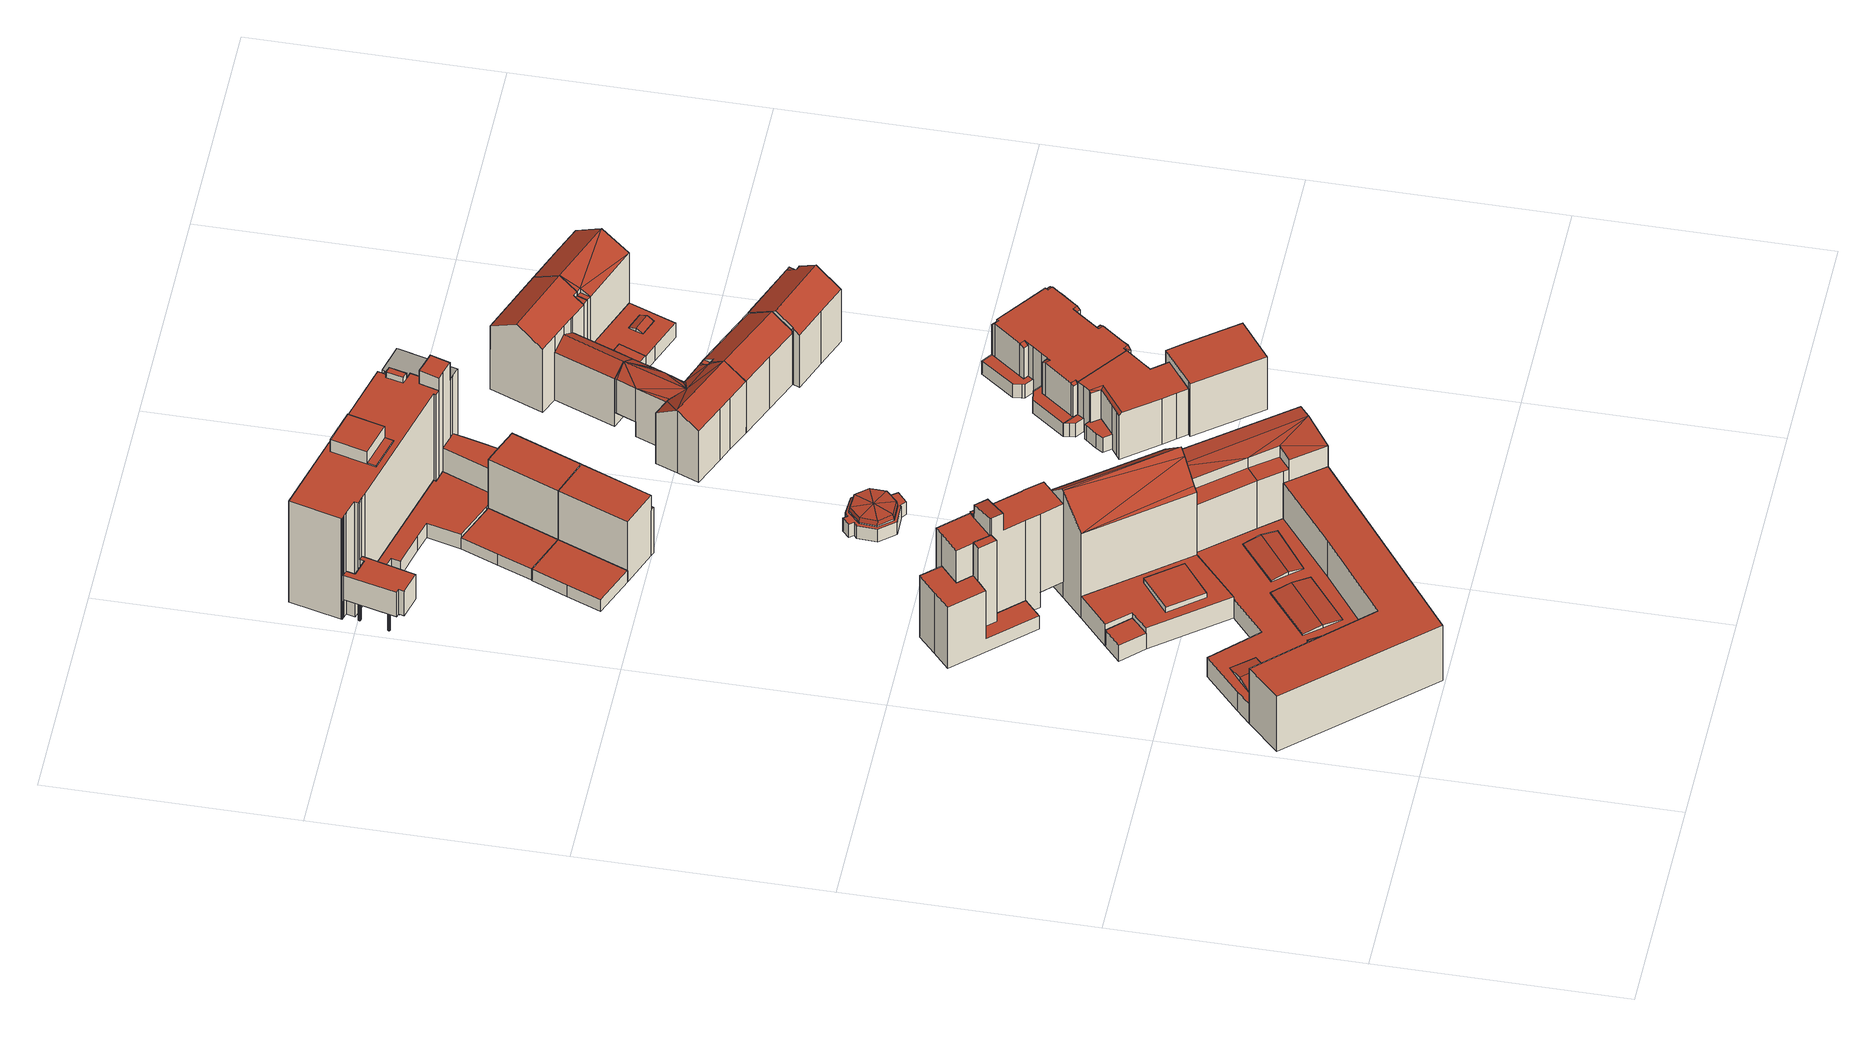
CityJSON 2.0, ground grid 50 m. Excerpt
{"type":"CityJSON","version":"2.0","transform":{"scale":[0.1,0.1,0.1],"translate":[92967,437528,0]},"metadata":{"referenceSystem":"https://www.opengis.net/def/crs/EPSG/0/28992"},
"CityObjects":{
"building1":{"type":"Building","attributes":{"measuredHeight":4.16,"yearOfConstruction":1955,"LAAGSTE_BOUWLAAG":"0","AANTAL_BOUWLAGEN":"1","AANTAL_ADRESSEN":"1","WIJK":"Rotterdam Centrum","PANDSOORT":"Ingesloten hoekpand","BUURT":"Stadsdriehoek","HOOGSTE_BOUWLAAG":"0"},"address":[{"CountryName":"Nederland","LocalityName":"Rotterdam","ThoroughfareNumber":"2B","ThoroughfareName":"Botersloothof","PostalCode":"3011HK"}],"geometry":[{"type":"Solid","lod":"2","boundaries":[[[[0,1,2,3]],[[4,5,1,0]],[[3,2,6,7]],[[2,1,5,6]],[[7,4,0,3]],[[7,6,5,4]]]],"semantics":{"surfaces":[{"type":"GroundSurface"},{"type":"WallSurface"},{"type":"RoofSurface"}],"values":[[0,1,1,1,1,2]]}}]},
"building2":{"type":"Building","attributes":{"measuredHeight":20.44,"yearOfConstruction":1958,"LAAGSTE_BOUWLAAG":"0","AANTAL_BOUWLAGEN":"6","AANTAL_ADRESSEN":"48","WIJK":"Rotterdam Centrum","PANDSOORT":"Kop van een rij","BUURT":"Stadsdriehoek","HOOGSTE_BOUWLAAG":"5"},"address":[{"CountryName":"Nederland","LocalityName":"Rotterdam","ThoroughfareNumber":"3-55","ThoroughfareName":"Spaarbankstraat","PostalCode":"3011HX"}],"children":["building2-1","building2-2","building2-3"]},
"building2-1":{"type":"BuildingPart","parents":["building2"],"geometry":[{"type":"Solid","lod":"2","boundaries":[[[[8,9,10,11]],[[9,12,13,10]],[[14,15,16,17]],[[15,18,19,16]],[[12,20,21,13]],[[22,23,21,20,24,19,18]],[[11,10,13,21,23,22,18,15,14,25]],[[26,27,17,16,19,24,28,29]],[[17,27,25,14]],[[28,24,20,12]],[[29,28,12,9]],[[11,25,27,26,8]],[[26,29,9,8]]]],"semantics":{"surfaces":[{"type":"WallSurface"},{"type":"RoofSurface"},{"type":"GroundSurface"},{"type":"ClosureSurface"}],"values":[[0,0,0,0,0,0,1,2,3,3,3,3,3]]}}]},
"building2-2":{"type":"BuildingPart","parents":["building2"],"geometry":[{"type":"Solid","lod":"2","boundaries":[[[[30,31,32,33]],[[31,34,35,32]],[[36,37,38,39]],[[40,41,42,43]],[[44,45,46,47]],[[45,48,49,46]],[[37,50,51,38]],[[50,52,53,51]],[[54,55,56,57]],[[52,54,57,53]],[[55,24,20,56]],[[58,30,33,59]],[[60,61,62,63]],[[64,44,47,65]],[[66,67,68,69]],[[70,71,72,73]],[[74,66,69,75]],[[43,74,75,40]],[[76,68,67,77]],[[41,76,77,42]],[[78,72,71,79]],[[61,78,79,62]],[[80,70,73,81]],[[63,80,81,60]],[[65,82,83,64]],[[82,84,85,83]],[[84,49,48,85]],[[59,86,87,58]],[[86,88,89,87]],[[88,35,34,89]],[[69,68,76,75]],[[89,34,31,87]],[[82,46,49,84]],[[90,39,38,51,53,57,56,20,12,9,8],[70,80,63,62,79,71],[44,64,83,85,48,45],[35,88,86,59,33,32],[66,74,43,42,77,67]],[[65,47,46,82]],[[87,31,30,58]],[[81,78,61,60]],[[73,72,78,81]],[[75,76,41,40]],[[37,36,91,26,29,28,24,55,54,52,50]],[[9,12,28,29]],[[12,20,24,28]],[[26,91,90,8]],[[91,36,39,90]],[[8,9,29,26]]]],"semantics":{"surfaces":[{"type":"WallSurface"},{"type":"RoofSurface"},{"type":"GroundSurface"},{"type":"ClosureSurface"}],"values":[[0,0,0,0,0,0,0,0,0,0,0,0,0,0,0,0,0,0,0,0,0,0,0,0,0,0,0,0,0,0,1,1,1,1,1,1,1,1,1,2,3,3,3,3,3]]}}]},
"building2-3":{"type":"BuildingPart","parents":["building2"],"geometry":[{"type":"Solid","lod":"2","boundaries":[[[[92,93,94,95,36,39,96,97]],[[98,99,100,14,17,101]],[[101,95,94,98]],[[102,92,97,103]],[[104,102,103,105]],[[105,106,107,104]],[[106,25,14,100,107]],[[8,11,108,109,90]],[[109,96,39,90]],[[106,108,11,25]],[[102,93,92]],[[100,104,107]],[[99,104,100]],[[99,93,102]],[[99,102,104]],[[98,94,93,99]],[[103,97,96,109]],[[103,109,108,106,105]],[[26,91,36,95,101,17,27]],[[90,39,36,91]],[[27,25,11,8,26]],[[8,90,91,26]],[[14,25,27,17]]]],"semantics":{"surfaces":[{"type":"WallSurface"},{"type":"RoofSurface"},{"type":"GroundSurface"},{"type":"ClosureSurface"}],"values":[[0,0,0,0,0,0,0,0,0,0,1,1,1,1,1,1,1,1,2,3,3,3,3]]}}]},
"building3":{"type":"Building","attributes":{"measuredHeight":24.33,"yearOfConstruction":1955,"LAAGSTE_BOUWLAAG":"-1","AANTAL_BOUWLAGEN":"6","AANTAL_ADRESSEN":"5","WIJK":"Rotterdam Centrum","PANDSOORT":"Ingesloten hoekpand","BUURT":"Stadsdriehoek","HOOGSTE_BOUWLAAG":"4"},"address":[{"CountryName":"Nederland","LocalityName":"Rotterdam","ThoroughfareNumber":"22-22","ThoroughfareName":"Meent","PostalCode":"3011JK"}],"geometry":[{"type":"Solid","lod":"2","boundaries":[[[[110,111,112,113]],[[114,115,116,117]],[[118,119,120,121]],[[121,122,123,118]],[[119,124,125,120]],[[124,126,127,125]],[[126,128,129,127]],[[130,114,131,132]],[[112,111,131,114,117]],[[133,134,135,136]],[[113,133,136,137,110]],[[137,138,139,110]],[[132,139,138,123,122,130]],[[134,116,115,129,128,135]],[[110,139,132,131,111]],[[130,122,121,120,125,127,129,115,114]],[[133,113,112,117,116,134]],[[118,123,138,137,136,135,128,126,124,119]]]],"semantics":{"surfaces":[{"type":"WallSurface"},{"type":"RoofSurface"},{"type":"GroundSurface"}],"values":[[0,0,0,0,0,0,0,0,0,0,0,0,0,0,1,1,1,2]]}}]},
"building4":{"type":"Building","attributes":{"measuredHeight":28.59,"yearOfConstruction":1955,"LAAGSTE_BOUWLAAG":"0","AANTAL_BOUWLAGEN":"8","AANTAL_ADRESSEN":"15","WIJK":"Rotterdam Centrum","PANDSOORT":"Tussenpand","BUURT":"Stadsdriehoek","HOOGSTE_BOUWLAAG":"7"},"address":[{"CountryName":"Nederland","LocalityName":"Rotterdam","ThoroughfareNumber":"3-7","ThoroughfareName":"Botersloot","PostalCode":"3011HE"}],"geometry":[{"type":"Solid","lod":"2","boundaries":[[[[140,141,142,143,144,145]],[[146,140,147,148,136]],[[149,150,123,138]],[[151,152,153,149,138,137]],[[148,154,155,151,137,136]],[[156,147,140,145]],[[118,123,150,157]],[[158,118,157,159]],[[160,156,145,144]],[[161,162,141,163,164,165,166]],[[167,165,164,158,159,168]],[[142,141,162,169]],[[143,142,169,170]],[[144,143,170,160]],[[171,172,173,153,152]],[[168,174,175,167]],[[174,173,172,175]],[[176,177,178,155,154]],[[166,179,180,161]],[[179,177,176,180]],[[177,172,171,178]],[[141,140,146,163]],[[169,162,161,180,176,154,148,147,156,160,170]],[[159,157,150,149,153,173,174,168]],[[179,175,172,177]],[[155,178,171,152,151]],[[179,166,165,167,175]],[[118,158,164,163,146,136,137,138,123]]]],"semantics":{"surfaces":[{"type":"OuterCeilingSurface"},{"type":"WallSurface"},{"type":"RoofSurface"},{"type":"GroundSurface"}],"values":[[0,1,1,1,1,1,1,1,1,1,1,1,1,1,1,1,1,1,1,1,1,1,2,2,2,2,2,3]]}}]},
"building5":{"type":"Building","attributes":{"measuredHeight":28.01,"yearOfConstruction":1946,"LAAGSTE_BOUWLAAG":"0","AANTAL_BOUWLAGEN":"6","AANTAL_ADRESSEN":"1","WIJK":"Rotterdam Centrum","PANDSOORT":"Tussenpand","BUURT":"Stadsdriehoek","HOOGSTE_BOUWLAAG":"5"},"address":[{"CountryName":"Nederland","LocalityName":"Rotterdam","ThoroughfareNumber":"11","ThoroughfareName":"Botersloot","PostalCode":"3011HE"}],"children":["building5-1","building5-2"]},
"building5-1":{"type":"BuildingPart","parents":["building5"],"geometry":[{"type":"Solid","lod":"2","boundaries":[[[[181,182,183,184]],[[185,183,182,186]],[[187,181,184,188]],[[189,190,50,37]],[[188,185,186,187]],[[191,2,192,193]],[[3,0,194,195]],[[195,192,2,3]],[[196,189,37,197]],[[190,194,0,50]],[[186,182,181,187]],[[196,193,192,195,194,190,189],[183,185,188,184]],[[197,37,50,0,3,2,191]],[[197,191,193,196]]]],"semantics":{"surfaces":[{"type":"WallSurface"},{"type":"RoofSurface"},{"type":"GroundSurface"},{"type":"ClosureSurface"}],"values":[[0,0,0,0,0,0,0,0,0,0,1,1,2,3]]}}]},
"building5-2":{"type":"BuildingPart","parents":["building5"],"geometry":[{"type":"Solid","lod":"2","boundaries":[[[[198,199,200,201,196,197,95,202]],[[95,203,204,202]],[[203,205,206,204]],[[205,207,208,206]],[[201,209,193,196]],[[209,210,211,191,193]],[[212,208,207,211,210]],[[200,209,201]],[[199,210,209]],[[199,209,200]],[[198,210,199]],[[198,212,210]],[[202,204,206,208,212,198]],[[211,207,205,203,95,197,191]],[[196,193,191,197]]]],"semantics":{"surfaces":[{"type":"WallSurface"},{"type":"RoofSurface"},{"type":"GroundSurface"},{"type":"ClosureSurface"}],"values":[[0,0,0,0,0,0,0,1,1,1,1,1,1,2,3]]}}]},
"building6":{"type":"Building","attributes":{"measuredHeight":15.63,"yearOfConstruction":1952,"LAAGSTE_BOUWLAAG":"-1","AANTAL_BOUWLAGEN":"6","AANTAL_ADRESSEN":"8","WIJK":"Rotterdam Centrum","PANDSOORT":"Tussenpand","BUURT":"Stadsdriehoek","HOOGSTE_BOUWLAAG":"4"},"address":[{"CountryName":"Nederland","LocalityName":"Rotterdam","ThoroughfareNumber":"7-11","ThoroughfareName":"Meent","PostalCode":"3011JA"}],"children":["building6-1","building6-2","building6-3"]},
"building6-1":{"type":"BuildingPart","parents":["building6"],"geometry":[{"type":"Solid","lod":"2","boundaries":[[[[213,214,215,216]],[[217,215,214,218]],[[219,213,216,220]],[[221,217,218,222]],[[220,221,222,219]],[[221,220,216,215,217]],[[213,219,222,218,214]]]],"semantics":{"surfaces":[{"type":"ClosureSurface"},{"type":"WallSurface"},{"type":"RoofSurface"},{"type":"GroundSurface"}],"values":[[0,1,1,1,1,2,3]]}}]},
"building6-2":{"type":"BuildingPart","parents":["building6"],"geometry":[{"type":"Solid","lod":"2","boundaries":[[[[223,224,225,226]],[[215,227,228,225,224,214]],[[226,225,228,229]],[[230,216,213,223,226,229]],[[230,227,215,216]],[[230,229,228,227]],[[214,224,223,213]],[[216,215,214,213]]]],"semantics":{"surfaces":[{"type":"ClosureSurface"},{"type":"WallSurface"},{"type":"RoofSurface"},{"type":"GroundSurface"}],"values":[[0,1,1,1,1,2,3,0]]}}]},
"building6-3":{"type":"BuildingPart","parents":["building6"],"geometry":[{"type":"Solid","lod":"2","boundaries":[[[[226,225,224,223]],[[223,231,232,226]],[[231,233,234,232]],[[233,235,236,234]],[[225,236,235,224]],[[236,225,226,232,234]],[[231,223,224,235,233]]]],"semantics":{"surfaces":[{"type":"ClosureSurface"},{"type":"WallSurface"},{"type":"RoofSurface"},{"type":"GroundSurface"}],"values":[[0,1,1,1,1,2,3]]}}]},
"building7":{"type":"Building","attributes":{"measuredHeight":4.87,"yearOfConstruction":1955,"LAAGSTE_BOUWLAAG":"-1","AANTAL_BOUWLAGEN":"2","AANTAL_ADRESSEN":"1","WIJK":"Rotterdam Centrum","PANDSOORT":"Tussenpand","BUURT":"Stadsdriehoek","HOOGSTE_BOUWLAAG":"0"},"address":[{"CountryName":"Nederland","LocalityName":"Rotterdam","ThoroughfareNumber":"20","ThoroughfareName":"Meent","PostalCode":"3011JJ"}],"geometry":[{"type":"Solid","lod":"2","boundaries":[[[[237,238,239,240]],[[238,241,242,239]],[[243,244,245,246]],[[241,243,246,242]],[[247,248,249,250]],[[248,251,252,249]],[[253,254,255,256]],[[257,258,259,260]],[[261,262,263,264]],[[265,266,267,268]],[[269,270,271,272]],[[273,274,275,276]],[[270,237,240,271]],[[277,265,268,278]],[[266,273,276,267]],[[244,277,278,245]],[[251,261,264,252]],[[279,280,281,282]],[[254,257,260,255]],[[274,247,250,275]],[[283,253,256,284]],[[262,269,272,263]],[[280,283,284,281]],[[285,279,282,286]],[[258,285,286,259]],[[287,257,288]],[[253,289,288,254]],[[290,291,292]],[[288,292,287]],[[292,293,294]],[[295,279,285,293]],[[292,291,295]],[[289,292,288]],[[287,294,258,257]],[[294,293,285,258]],[[292,295,293]],[[283,280,291,290]],[[280,279,295,291]],[[289,290,292]],[[278,268,267,276,275,250,249,252,264,263,272,271,240,239,242,246,245],[284,256,255,260,259,286,282,281]],[[253,283,290,289]],[[257,254,288]],[[287,292,294]],[[238,237,270,269,262,261,251,248,247,274,273,266,265,277,244,243,241]]]],"semantics":{"surfaces":[{"type":"WallSurface"},{"type":"RoofSurface"},{"type":"GroundSurface"}],"values":[[0,0,0,0,0,0,0,0,0,0,0,0,0,0,0,0,0,0,0,0,0,0,0,0,0,1,1,1,1,1,1,1,1,1,1,1,1,1,1,1,1,1,1,2]]}}]},
"building8":{"type":"Building","attributes":{"measuredHeight":15.47,"yearOfConstruction":1952,"LAAGSTE_BOUWLAAG":"-1","AANTAL_BOUWLAGEN":"6","AANTAL_ADRESSEN":"8","WIJK":"Rotterdam Centrum","PANDSOORT":"Tussenpand","BUURT":"Stadsdriehoek","HOOGSTE_BOUWLAAG":"4"},"address":[{"CountryName":"Nederland","LocalityName":"Rotterdam","ThoroughfareNumber":"18","ThoroughfareName":"Binnenrottehof","PostalCode":"3011HD"}],"children":["building8-1","building8-2","building8-3"]},
"building8-1":{"type":"BuildingPart","parents":["building8"],"geometry":[{"type":"Solid","lod":"2","boundaries":[[[[296,220,297,298]],[[299,296,298,300]],[[301,299,300,302]],[[220,216,303,297]],[[302,304,305,301]],[[304,306,307,305]],[[296,299,301,305,307,216,220]],[[300,298,297,303,306,304,302]],[[306,303,216,307]]]],"semantics":{"surfaces":[{"type":"WallSurface"},{"type":"RoofSurface"},{"type":"GroundSurface"},{"type":"ClosureSurface"}],"values":[[0,0,0,0,0,0,1,2,3]]}}]},
"building8-2":{"type":"BuildingPart","parents":["building8"],"geometry":[{"type":"Solid","lod":"2","boundaries":[[[[308,226,309,310]],[[226,232,311,309]],[[312,313,314,315]],[[313,311,232,314]],[[310,316,317,308]],[[316,312,315,317]],[[232,226,308,317,315,314]],[[316,310,309,311,313,312]]]],"semantics":{"surfaces":[{"type":"ClosureSurface"},{"type":"WallSurface"},{"type":"RoofSurface"},{"type":"GroundSurface"}],"values":[[0,1,1,1,1,1,2,3]]}}]},
"building8-3":{"type":"BuildingPart","parents":["building8"],"geometry":[{"type":"Solid","lod":"2","boundaries":[[[[216,230,229,226,309,303]],[[308,226,229,318]],[[319,230,216,307]],[[319,307,306,320,321]],[[318,321,320,310,308]],[[230,319,321,318,229]],[[320,306,303,309,310]],[[310,309,226,308]],[[307,216,303,306]]]],"semantics":{"surfaces":[{"type":"WallSurface"},{"type":"RoofSurface"},{"type":"GroundSurface"},{"type":"ClosureSurface"}],"values":[[0,0,0,0,0,1,2,3,3]]}}]},
"building9":{"type":"Building","attributes":{"measuredHeight":29.37,"yearOfConstruction":1952,"LAAGSTE_BOUWLAAG":"-1","AANTAL_BOUWLAGEN":"9","AANTAL_ADRESSEN":"48","WIJK":"Rotterdam Centrum","PANDSOORT":"Kop van een rij","BUURT":"Stadsdriehoek","HOOGSTE_BOUWLAAG":"7"},"address":[{"CountryName":"Nederland","LocalityName":"Rotterdam","ThoroughfareNumber":"350-388","ThoroughfareName":"Goudsesingel","PostalCode":"3011KM"}],"children":["building9-1","building9-2","building9-3","building9-4"]},
"building9-1":{"type":"BuildingPart","attributes":{"measuredHeight":3.69},"parents":["building9"],"geometry":[{"type":"Solid","lod":"2","boundaries":[[[[322,323,324,325]],[[323,326,327,324]],[[326,328,329,327]],[[328,312,330,329]],[[312,316,331,330]],[[316,320,332,331]],[[333,334,335,336]],[[334,322,325,335]],[[329,330,331,332,337,338,339,340,336,335,325,324,327]],[[341,342,343,320,316,312,328,326,323,322,334,333,344]],[[341,344,340,339]],[[343,342,338,337]],[[320,343,337,332]],[[344,333,336,340]],[[342,341,339,338]]]],"semantics":{"surfaces":[{"type":"WallSurface"},{"type":"RoofSurface"},{"type":"GroundSurface"},{"type":"ClosureSurface"}],"values":[[0,0,0,0,0,0,0,0,1,2,3,3,3,3,3]]}}]},
"building9-2":{"type":"BuildingPart","attributes":{"measuredHeight":29.37},"parents":["building9"],"geometry":[{"type":"Solid","lod":"2","boundaries":[[[[345,346,347,348,349]],[[350,346,345,351]],[[347,352,353,348]],[[354,355,356,357,338,337]],[[353,352,355,354,358]],[[356,350,351,357]],[[350,356,355,352,347,346]],[[359,360,343,342,361,362]],[[358,354,337,343,360]],[[358,360,359,348,353]],[[342,343,337,338]],[[359,362,349,348]],[[338,357,351,361,342]],[[351,345,349,362,361]]]],"semantics":{"surfaces":[{"type":"WallSurface"},{"type":"RoofSurface"},{"type":"GroundSurface"},{"type":"ClosureSurface"}],"values":[[0,0,0,0,0,0,1,2,3,3,3,3,3,3]]}}]},
"building9-3":{"type":"BuildingPart","attributes":{"measuredHeight":29.14},"parents":["building9"],"geometry":[{"type":"Solid","lod":"2","boundaries":[[[[348,353,363,364,365,366,367,368,369,370,371,372,373,349]],[[374,375,376,377,378,379,380,381,382,383,384],[385,386,387,388,389,390,391,392,393,394],[395,396,397,398,399,400,401,402,403,404],[405,406,407,408,409,410,411,412,413,414],[415,416,417,418,419,420,421,422,423,424]],[[396,395,425,426]],[[412,411,427,428]],[[418,417,429,430]],[[386,385,431,432]],[[419,418,430,433]],[[398,397,434,435]],[[409,408,436,437]],[[417,416,438,429]],[[399,398,435,439]],[[397,396,426,434]],[[411,410,440,427]],[[388,387,441,442]],[[424,423,443,444]],[[400,399,439,445]],[[416,415,446,438]],[[390,389,447,448]],[[401,400,445,449]],[[389,388,442,447]],[[394,393,450,451]],[[420,419,433,452]],[[403,402,453,454]],[[410,409,437,440]],[[385,394,451,431]],[[421,420,452,455]],[[404,403,454,456]],[[402,401,449,453]],[[422,421,455,457]],[[387,386,432,441]],[[391,390,448,458]],[[423,422,457,443]],[[395,404,456,425]],[[392,391,458,459]],[[460,461,462,463,464]],[[465,466,368,367]],[[467,468,379,378]],[[469,463,462,470]],[[408,407,471,436]],[[407,406,472,471]],[[413,412,428,473]],[[406,405,474,472]],[[405,414,475,474]],[[466,476,369,368]],[[371,370,477,478,479]],[[477,480,481,478]],[[414,413,473,475]],[[372,371,479,482,483]],[[484,485,365,364]],[[485,486,366,365]],[[486,465,367,366]],[[487,488,489,490]],[[488,491,492,489]],[[491,493,494,492]],[[493,495,496,494]],[[497,345,349,373]],[[490,498,369,476,487]],[[498,477,370,369]],[[483,497,373,372]],[[480,499,500,481]],[[501,502,383,382]],[[503,374,504,505]],[[495,503,505,496]],[[503,506,375,374]],[[506,507,376,375]],[[504,508,509,505]],[[508,460,464,509]],[[510,511,512,513]],[[514,515,516,517]],[[518,501,382,381]],[[502,519,384,383]],[[519,504,374,384]],[[507,520,377,376]],[[460,521,522,461]],[[523,524,525,526]],[[339,338,357,527]],[[393,392,459,450]],[[528,529,530,531]],[[336,532,533,534,380,535,333]],[[529,536,469,470,530]],[[468,535,380,379]],[[529,534,533,536]],[[336,340,537,532]],[[340,339,527,537]],[[364,363,538,539,484]],[[358,538,363,353]],[[511,540,523,526,512]],[[511,514,517,540]],[[525,524,541,510,513]],[[515,510,541,516]],[[415,424,444,446]],[[499,483,482,500]],[[534,518,381,380]],[[520,467,378,377]],[[521,528,531,522]],[[499,480,477,498,490,489,492,494,496,505,509,464,463,469,536,533,532,537,527,357,351,345,497,483],[524,523,540,517,516,541]],[[510,515,514,511]],[[526,525,513,512]],[[478,481,500,482,479]],[[528,521,460,508,504,519,502,501,518,534,529]],[[530,470,462,461,522,531]],[[434,426,425,456,454,453,449,445,439,435]],[[442,441,432,431,451,450,459,458,448,447]],[[429,438,446,444,443,457,455,452,433,430]],[[472,474,475,473,428,427,440,437,436,471]],[[467,520,507,506,503,495,493,491,488,487,476,466,465,486,485,484,539,360,359,362,361,342,341,344,333,535,468]],[[362,359,348,349]],[[338,342,361,351,357]],[[344,341,339,340]],[[333,344,340,336]],[[349,345,351,361,362]],[[348,359,360,358,353]],[[360,539,538,358]],[[341,342,338,339]]]],"semantics":{"surfaces":[{"type":"OuterFloorSurface"},{"type":"OuterCeilingSurface"},{"type":"WallSurface"},{"type":"RoofSurface"},{"type":"GroundSurface"},{"type":"ClosureSurface"}],"values":[[0,1,2,2,2,2,2,2,2,2,2,2,2,2,2,2,2,2,2,2,2,2,2,2,2,2,2,2,2,2,2,2,2,2,2,2,2,2,2,2,2,2,2,2,2,2,2,2,2,2,2,2,2,2,2,2,2,2,2,2,2,2,2,2,2,2,2,2,2,2,2,2,2,2,2,2,2,2,2,2,2,2,2,2,2,2,2,2,2,2,2,2,2,2,2,3,3,3,3,3,3,4,4,4,4,4,5,5,5,5,5,5,5,5]]}}]},
"building9-4":{"type":"BuildingPart","attributes":{"measuredHeight":9.92},"parents":["building9"],"geometry":[{"type":"Solid","lod":"2","boundaries":[[[[542,354,337,332]],[[304,543,544,545]],[[543,539,538,544]],[[545,542,332,320,304]],[[544,538,358,354,542,545]],[[304,320,343,360,539,543]],[[343,320,332,337]],[[539,360,358,538]],[[337,354,358,360,343]]]],"semantics":{"surfaces":[{"type":"WallSurface"},{"type":"RoofSurface"},{"type":"GroundSurface"},{"type":"ClosureSurface"}],"values":[[0,0,0,0,1,2,3,3,3]]}}]},
"building10":{"type":"Building","attributes":{"measuredHeight":11.8,"yearOfConstruction":1981,"LAAGSTE_BOUWLAAG":"0","AANTAL_BOUWLAGEN":"4","AANTAL_ADRESSEN":"16","WIJK":"Rotterdam Centrum","PANDSOORT":"Ingesloten hoekpand","BUURT":"Stadsdriehoek","HOOGSTE_BOUWLAAG":"3"},"address":[{"CountryName":"Nederland","LocalityName":"Rotterdam","ThoroughfareNumber":"63-93","ThoroughfareName":"Herenplaats","PostalCode":"3011LP"}],"children":["building10-1","building10-2"]},
"building10-1":{"type":"BuildingPart","parents":["building10"],"geometry":[{"type":"Solid","lod":"2","boundaries":[[[[546,547,548,549]],[[547,550,551,548]],[[550,552,553,551]],[[554,546,549,555]],[[556,553,552,557]],[[558,559,555,549,548,551,553,556]],[[547,546,554,560,561,557,552,550]],[[561,560,559,558]],[[555,559,560,554]],[[558,556,557,561]]]],"semantics":{"surfaces":[{"type":"WallSurface"},{"type":"RoofSurface"},{"type":"GroundSurface"},{"type":"ClosureSurface"}],"values":[[0,0,0,0,0,1,2,3,3,3]]}}]},
"building10-2":{"type":"BuildingPart","parents":["building10"],"geometry":[{"type":"Solid","lod":"2","boundaries":[[[[555,562,563,564,565,554]],[[566,564,563,567]],[[555,559,568,562]],[[564,569,570,565]],[[571,572,573,574,575,576]],[[577,578,579,580,581]],[[581,582,583,577]],[[584,585,586,587,588]],[[589,584,588,590]],[[576,589,590,571]],[[591,592,593,594]],[[569,591,594,570]],[[572,578,577,573]],[[574,583,582,575]],[[595,556,557,596,597]],[[596,587,586,597]],[[558,556,595,598]],[[599,566,567,580,579,593,592]],[[598,568,559,558]],[[598,562,568]],[[600,562,598]],[[582,581,580,567,563,562,600,585,584,589,576,575]],[[598,595,597,586,585,600]],[[599,592,591,569,564,566]],[[573,577,583,574]],[[565,570,594,593,579,578,572,571,590,588,587,596,557,561,560,554]],[[558,559,560,561]],[[554,560,559,555]],[[561,557,556,558]]]],"semantics":{"surfaces":[{"type":"WallSurface"},{"type":"RoofSurface"},{"type":"GroundSurface"},{"type":"ClosureSurface"}],"values":[[0,0,0,0,0,0,0,0,0,0,0,0,0,0,0,0,0,0,0,1,1,1,1,1,1,2,3,3,3]]}}]},
"building11":{"type":"Building","attributes":{"measuredHeight":13.59,"yearOfConstruction":1955,"LAAGSTE_BOUWLAAG":"-1","AANTAL_BOUWLAGEN":"5","AANTAL_ADRESSEN":"8","WIJK":"Rotterdam Centrum","PANDSOORT":"Tussenpand","BUURT":"Stadsdriehoek","HOOGSTE_BOUWLAAG":"3"},"address":[{"CountryName":"Nederland","LocalityName":"Rotterdam","ThoroughfareNumber":"18-20","ThoroughfareName":"Botersloot","PostalCode":"3011HG"}],"geometry":[{"type":"Solid","lod":"2","boundaries":[[[[601,602,603,604]],[[602,605,606,603]],[[605,572,607,606]],[[571,608,609,610]],[[572,571,610,607]],[[611,609,608,612]],[[604,611,612,601]],[[604,603,606,607,610,609,611]],[[605,602,601,612,608,571,572]]]],"semantics":{"surfaces":[{"type":"WallSurface"},{"type":"RoofSurface"},{"type":"GroundSurface"}],"values":[[0,0,0,0,0,0,0,1,2]]}}]},
"building12":{"type":"Building","attributes":{"measuredHeight":16.15,"yearOfConstruction":1953,"LAAGSTE_BOUWLAAG":"-1","AANTAL_BOUWLAGEN":"5","AANTAL_ADRESSEN":"15","WIJK":"Rotterdam Centrum","PANDSOORT":"Ingesloten hoekpand","BUURT":"Stadsdriehoek","HOOGSTE_BOUWLAAG":"3"},"address":[{"CountryName":"Nederland","LocalityName":"Rotterdam","ThoroughfareNumber":"10-14","ThoroughfareName":"Meent","PostalCode":"3011JJ"}],"children":["building12-1","building12-2"]},
"building12-1":{"type":"BuildingPart","parents":["building12"],"geometry":[{"type":"Solid","lod":"2","boundaries":[[[[613,614,615,616]],[[617,613,616,618]],[[619,617,618,620]],[[620,621,622,619]],[[621,620,618,616,615,623]],[[622,624,614,613,617,619]],[[621,623,624,622]],[[623,615,614,624]]]],"semantics":{"surfaces":[{"type":"ClosureSurface"},{"type":"WallSurface"},{"type":"RoofSurface"},{"type":"GroundSurface"}],"values":[[0,1,1,1,2,3,0,0]]}}]},
"building12-2":{"type":"BuildingPart","parents":["building12"],"geometry":[{"type":"Solid","lod":"2","boundaries":[[[[625,626,627,628,629,630]],[[631,632,633,634,635]],[[636,632,631]],[[637,638,639,640,641,642,622,621]],[[643,644,645]],[[627,626,646,647]],[[628,627,647,648]],[[649,629,650,651,652]],[[616,613,652,651,653]],[[648,650,629,628]],[[653,654,615,616]],[[649,655,630,629]],[[656,657,658,659]],[[660,656,659,661]],[[641,660,661,642]],[[638,645,644,639]],[[662,658,657,663]],[[664,635,634,662,663]],[[665,630,655,633,632]],[[625,630,665,666]],[[626,625,666,646]],[[667,654,668]],[[667,643,623,615,654]],[[621,623,643,637]],[[647,646,666]],[[647,666,665]],[[665,632,636]],[[665,636,669]],[[647,665,669]],[[643,645,638,637]],[[639,644,640]],[[643,667,644]],[[667,668,669]],[[644,667,669]],[[669,636,631]],[[669,631,664]],[[640,669,664]],[[644,669,640]],[[631,635,664]],[[648,647,650]],[[653,647,669]],[[653,669,668]],[[653,668,654]],[[651,647,653]],[[650,647,651]],[[656,660,641,640,664,663,657]],[[655,649,652,613,614,624,622,642,661,659,658,662,634,633]],[[616,615,614,613]],[[622,624,623,621]],[[624,614,615,623]]]],"semantics":{"surfaces":[{"type":"OuterCeilingSurface"},{"type":"WallSurface"},{"type":"RoofSurface"},{"type":"GroundSurface"},{"type":"ClosureSurface"}],"values":[[0,1,1,1,1,1,1,1,1,1,1,1,1,1,1,1,1,1,1,1,1,1,1,1,2,2,2,2,2,2,2,2,2,2,2,2,2,2,2,2,2,2,2,2,2,2,3,4,4,4]]}}]},
"building13":{"type":"Building","attributes":{"measuredHeight":11.86,"yearOfConstruction":1981,"LAAGSTE_BOUWLAAG":"0","AANTAL_BOUWLAGEN":"4","AANTAL_ADRESSEN":"13","WIJK":"Rotterdam Centrum","PANDSOORT":"Tussenpand","BUURT":"Stadsdriehoek","HOOGSTE_BOUWLAAG":"3"},"address":[{"CountryName":"Nederland","LocalityName":"Rotterdam","ThoroughfareNumber":"37-61","ThoroughfareName":"Herenplaats","PostalCode":"3011LP"}],"children":["building13-1","building13-2","building13-3"]},
"building13-1":{"type":"BuildingPart","parents":["building13"],"geometry":[{"type":"Solid","lod":"2","boundaries":[[[[670,671,672]],[[673,580,674]],[[675,676,677]],[[670,672,678,679,680,681,676,675]],[[682,678,672,683]],[[680,684,685,681]],[[686,687,688,689]],[[690,691,692,693]],[[694,695,696]],[[697,698,696,695,699,700]],[[699,701,700]],[[702,690,693,703]],[[684,686,689,685]],[[580,567,704,705,599,706,579,674]],[[707,674,579,708]],[[709,704,567]],[[710,711,712,713,714,715]],[[716,717,718,713,712]],[[719,717,716]],[[703,720,711,710,702]],[[720,703,721]],[[707,708,722,723,724]],[[722,725,726,727,723]],[[728,729,730,731,732,726,725,733,734,735]],[[736,734,733,737,738]],[[682,683,739,738,737]],[[691,740,741,692]],[[740,599,705,741]],[[728,696,698,729]],[[717,688,687,718]],[[730,697,700,731]],[[676,681,677]],[[677,681,685]],[[731,700,701,732]],[[698,697,730,729]],[[741,709,567,580,673,724,723,727,726,732,701,699,695,694,735,734,736,738,739,671,670,675,677,685,689,719,716,712,711,720,721,692]],[[719,689,688,717]],[[683,672,671,739]],[[707,673,674]],[[724,673,707]],[[709,741,705,704]],[[735,694,696,728]],[[703,693,692,721]],[[742,743,679,678,682,737,733,725,722,708,579,706,744,745,746,747,715,714,748,749]],[[746,745,691,690]],[[745,744,740,691]],[[743,742,686,684]],[[747,746,690,702]],[[744,706,599,740]],[[748,714,713,718]],[[715,747,702,710]],[[742,749,687,686]],[[718,687,749,748]],[[679,743,684,680]]]],"semantics":{"surfaces":[{"type":"WallSurface"},{"type":"RoofSurface"},{"type":"GroundSurface"},{"type":"ClosureSurface"}],"values":[[0,0,0,0,0,0,0,0,0,0,0,0,0,0,0,0,0,0,0,0,0,0,0,0,0,0,0,0,0,0,0,1,1,1,1,1,1,1,1,1,1,1,1,2,3,3,3,3,3,3,3,3,3,3]]}}]},
"building13-2":{"type":"BuildingPart","parents":["building13"],"geometry":[{"type":"Solid","lod":"2","boundaries":[[[[713,750,751,714]],[[679,752,753,680]],[[754,755,756,757]],[[750,754,757,751]],[[752,756,755,753]],[[713,718,687,686,684,680,753,755,754,750]],[[742,749,748,714,751,757,756,752,679,743]],[[718,713,714,748]],[[748,749,687,718]],[[684,686,742,743]],[[686,687,749,742]],[[680,684,743,679]]]],"semantics":{"surfaces":[{"type":"WallSurface"},{"type":"RoofSurface"},{"type":"GroundSurface"},{"type":"ClosureSurface"}],"values":[[0,0,0,0,0,1,2,3,3,3,3,3]]}}]},
"building13-3":{"type":"BuildingPart","parents":["building13"],"geometry":[{"type":"Solid","lod":"2","boundaries":[[[[758,759,760,761]],[[759,762,763,760]],[[762,593,592,763]],[[599,592,593,706]],[[715,758,761,710]],[[702,710,761,760,763,592,599,740,691,690]],[[715,747,746,745,744,706,593,762,759,758]],[[690,691,745,746]],[[740,599,706,744]],[[691,740,744,745]],[[702,690,746,747]],[[710,702,747,715]]]],"semantics":{"surfaces":[{"type":"WallSurface"},{"type":"RoofSurface"},{"type":"GroundSurface"},{"type":"ClosureSurface"}],"values":[[0,0,0,0,0,1,2,3,3,3,3,3]]}}]},
"building14":{"type":"Building","attributes":{"measuredHeight":16.28,"yearOfConstruction":1953,"LAAGSTE_BOUWLAAG":"-1","AANTAL_BOUWLAGEN":"5","AANTAL_ADRESSEN":"8","WIJK":"Rotterdam Centrum","PANDSOORT":"Tussenpand","BUURT":"Stadsdriehoek","HOOGSTE_BOUWLAAG":"3"},"address":[{"CountryName":"Nederland","LocalityName":"Rotterdam","ThoroughfareNumber":"8-10","ThoroughfareName":"Pannekoekstraat","PostalCode":"3011LE"}],"children":["building14-1","building14-2"]},
"building14-1":{"type":"BuildingPart","attributes":{"measuredHeight":16.28},"parents":["building14"],"geometry":[{"type":"Solid","lod":"2","boundaries":[[[[764,765,766,767,768,769]],[[638,637,621,622,642,641,640,639]],[[770,771,772]],[[642,773,774,641]],[[773,775,776,774]],[[771,638,639,772]],[[775,767,766,776]],[[770,764,769,777]],[[637,770,777,621]],[[776,766,765,640,641,774]],[[639,640,765,764,770,772]],[[638,771,770,637]],[[642,622,778,768,767,775,773]],[[778,622,621,777]],[[768,778,777,769]]]],"semantics":{"surfaces":[{"type":"WallSurface"},{"type":"RoofSurface"},{"type":"GroundSurface"},{"type":"ClosureSurface"}],"values":[[0,0,0,0,0,0,0,0,0,1,1,1,2,3,3]]}}]},
"building14-2":{"type":"BuildingPart","attributes":{"measuredHeight":3.76},"parents":["building14"],"geometry":[{"type":"Solid","lod":"2","boundaries":[[[[778,768,769,777]],[[779,780,781,782]],[[780,619,620,781]],[[768,779,782,769]],[[619,622,621,620]],[[620,621,777,769,782,781]],[[778,622,619,780,779,768]],[[622,778,777,621]]]],"semantics":{"surfaces":[{"type":"ClosureSurface"},{"type":"WallSurface"},{"type":"RoofSurface"},{"type":"GroundSurface"}],"values":[[0,1,1,1,1,2,3,0]]}}]},
"building15":{"type":"Building","attributes":{"measuredHeight":19.81,"yearOfConstruction":1953,"LAAGSTE_BOUWLAAG":"-1","AANTAL_BOUWLAGEN":"6","AANTAL_ADRESSEN":"15","WIJK":"Rotterdam Centrum","PANDSOORT":"Ingesloten hoekpand","BUURT":"Stadsdriehoek","HOOGSTE_BOUWLAAG":"4"},"address":[{"CountryName":"Nederland","LocalityName":"Rotterdam","ThoroughfareNumber":"2-8","ThoroughfareName":"Meent","PostalCode":"3011JJ"}],"children":["building15-1","building15-2"]},
"building15-1":{"type":"BuildingPart","parents":["building15"],"geometry":[{"type":"Solid","lod":"2","boundaries":[[[[783,784,785,786]],[[787,788,789,790]],[[786,787,790,783]],[[788,791,792,789]],[[791,788,787,786,785,793]],[[783,790,789,792,794,784]],[[794,792,791,793]],[[784,794,793,785]]]],"semantics":{"surfaces":[{"type":"ClosureSurface"},{"type":"WallSurface"},{"type":"RoofSurface"},{"type":"GroundSurface"}],"values":[[0,1,1,1,2,3,0,0]]}}]},
"building15-2":{"type":"BuildingPart","parents":["building15"],"geometry":[{"type":"Solid","lod":"2","boundaries":[[[[795,796,797,798,799]],[[800,801,802]],[[803,804,646,805]],[[806,648,647,646,804]],[[807,799,798,803,805]],[[808,785,786,809,810]],[[811,793,785,808,812]],[[813,807,805,814]],[[812,815,816,811]],[[815,813,814,816]],[[792,791,817,648,806]],[[811,817,791,793]],[[801,808,810]],[[818,809,786,783,819,820,821,822]],[[819,797,796,820]],[[822,800,802,818]],[[809,818,802,801,810]],[[815,812,808,801,800,822,821,795,799,807,813]],[[647,648,817,811,816,814]],[[820,796,795,821]],[[805,646,647,814]],[[783,784,794,792,806,804,803,798,797,819]],[[786,785,784,783]],[[793,791,792,794]],[[785,793,794,784]]]],"semantics":{"surfaces":[{"type":"WallSurface"},{"type":"RoofSurface"},{"type":"GroundSurface"},{"type":"ClosureSurface"}],"values":[[0,0,0,0,0,0,0,0,0,0,0,0,0,0,0,0,1,1,1,1,1,2,3,3,3]]}}]},
"building16":{"type":"Building","attributes":{"measuredHeight":4.01,"yearOfConstruction":1954,"LAAGSTE_BOUWLAAG":"0","AANTAL_BOUWLAGEN":"1","AANTAL_ADRESSEN":"1","WIJK":"Rotterdam Centrum","PANDSOORT":"Tussenpand","BUURT":"Stadsdriehoek","HOOGSTE_BOUWLAAG":"0"},"address":[{"CountryName":"Nederland","LocalityName":"Rotterdam","ThoroughfareNumber":"4B","ThoroughfareName":"Meenthof","PostalCode":"3011JT"}],"geometry":[{"type":"Solid","lod":"2","boundaries":[[[[823,789,790,824]],[[825,826,823,824]],[[824,790,827,825]],[[790,789,828,827]],[[826,828,789,823]],[[825,827,828,826]]]],"semantics":{"surfaces":[{"type":"GroundSurface"},{"type":"WallSurface"},{"type":"RoofSurface"}],"values":[[0,1,1,1,1,2]]}}]},
"building17":{"type":"Building","attributes":{"measuredHeight":16.99,"yearOfConstruction":1953,"LAAGSTE_BOUWLAAG":"-1","AANTAL_BOUWLAGEN":"5","AANTAL_ADRESSEN":"8","WIJK":"Rotterdam Centrum","PANDSOORT":"Tussenpand","BUURT":"Stadsdriehoek","HOOGSTE_BOUWLAAG":"3"},"address":[{"CountryName":"Nederland","LocalityName":"Rotterdam","ThoroughfareNumber":"12-14","ThoroughfareName":"Pannekoekstraat","PostalCode":"3011LE"}],"children":["building17-1","building17-2"]},
"building17-1":{"type":"BuildingPart","attributes":{"measuredHeight":3.81},"parents":["building17"],"geometry":[{"type":"Solid","lod":"2","boundaries":[[[[829,830,831,832]],[[830,833,834,831]],[[835,836,769,782]],[[833,837,838,834]],[[837,835,782,838]],[[831,834,838,782,769,832]],[[836,835,837,833,830,829]],[[836,829,832,769]]]],"semantics":{"surfaces":[{"type":"ClosureSurface"},{"type":"WallSurface"},{"type":"RoofSurface"},{"type":"GroundSurface"}],"values":[[0,1,1,1,1,2,3,0]]}}]},
"building17-2":{"type":"BuildingPart","attributes":{"measuredHeight":16.99},"parents":["building17"],"geometry":[{"type":"Solid","lod":"2","boundaries":[[[[769,836,839,840,841,842]],[[843,844,845]],[[846,847,848,849]],[[850,851,852,853]],[[851,854,855,852]],[[856,857,858,855,854,830,831,859]],[[847,850,853,848]],[[844,857,856,845]],[[843,859,831,832]],[[842,843,832,769]],[[839,846,849,840]],[[855,858,841,840,849,848,853,852]],[[859,843,845,856]],[[842,841,858,857,844,843]],[[829,830,854,851,850,847,846,839,836]],[[829,836,769,832]],[[830,829,832,831]]]],"semantics":{"surfaces":[{"type":"WallSurface"},{"type":"RoofSurface"},{"type":"GroundSurface"},{"type":"ClosureSurface"}],"values":[[0,0,0,0,0,0,0,0,0,0,0,1,1,1,2,3,3]]}}]},
"building18":{"type":"Building","children":["building18-1"],"geometry":[{"type":"Solid","lod":"2","boundaries":[[[[860,861,862,863]],[[864,862,861,865]],[[866,864,865,867]],[[868,860,863,869]],[[870,868,869,871]],[[871,866,867,870]],[[866,863,862,864]],[[871,869,863,866]],[[872,787,790,824]],[[783,790,787,786]],[[824,823,873,872]],[[874,875,876,877]],[[878,873,823,879]],[[875,878,879,876]],[[874,880,786,787,872,873,878,875],[868,870,867,865,861,860]],[[876,879,823,824,790,783,881,877]],[[881,783,786,880]],[[877,881,880,874]]]],"semantics":{"surfaces":[{"type":"WallSurface"},{"type":"RoofSurface"},{"type":"GroundSurface"},{"type":"ClosureSurface"}],"values":[[0,0,0,0,0,0,1,1,0,0,0,0,0,0,1,2,3,3]]}}]},
"building18-1":{"type":"BuildingInstallation","parents":["building18"],"geometry":[{"type":"MultiSurface","lod":"2","boundaries":[[[860,861,862,863]],[[864,862,861,865]],[[866,864,865,867]],[[868,860,863,869]],[[870,868,869,871]],[[871,866,867,870]],[[866,863,862,864]],[[871,869,863,866]]],"semantics":{"surfaces":[{"type":"WallSurface"},{"type":"RoofSurface"}],"values":[0,0,0,0,0,0,1,1]}}]},
"building19":{"type":"Building","attributes":{"measuredHeight":19.83,"yearOfConstruction":1954,"LAAGSTE_BOUWLAAG":"-1","AANTAL_BOUWLAGEN":"6","AANTAL_ADRESSEN":"11","WIJK":"Rotterdam Centrum","PANDSOORT":"Tussenpand","BUURT":"Stadsdriehoek","HOOGSTE_BOUWLAAG":"4"},"address":[{"CountryName":"Nederland","LocalityName":"Rotterdam","ThoroughfareNumber":"340-342","ThoroughfareName":"Goudsesingel","PostalCode":"3011KL"}],"children":["building19-1"]},
"building19-1":{"type":"BuildingPart","parents":["building19"],"geometry":[{"type":"Solid","lod":"2","boundaries":[[[[882,883,880,874]],[[883,809,786,880]],[[884,885,886,887]],[[885,819,820,886]],[[874,877,884,887,888,882]],[[889,822,818,890]],[[889,890,883]],[[822,821,820,819,783,786,809,818]],[[821,822,889]],[[888,889,882]],[[882,889,883]],[[888,821,889]],[[890,818,809,883]],[[886,820,821,888,887]],[[881,783,819,885,884,877]],[[880,786,783,881]],[[874,880,881,877]]]],"semantics":{"surfaces":[{"type":"WallSurface"},{"type":"RoofSurface"},{"type":"GroundSurface"},{"type":"ClosureSurface"}],"values":[[0,0,0,0,0,0,0,0,1,1,1,1,1,1,2,3,3]]}}]}
},
"vertices":[
[236,558,1],[195,602,1],[230,634,1],[270,591,1],[236,558,42],[195,602,42],[230,634,42],[270,591,43],
[570,365,51],[437,257,51],[437,257,143],[570,365,143],[273,131,51],[273,131,143],[628,292,143],[258,6,143],[258,6,1],[628,292,1],[17,272,143],[17,272,1],[80,335,51],[80,335,143],[41,296,143],[49,304,143],[80,335,1],[578,355,143],[570,365,1],[578,355,1],[273,131,1],[437,257,1],
[276,163,53],[247,198,59],[247,198,51],[276,163,51],[220,231,64],[220,231,51],[450,509,1],[440,501,1],[440,501,51],[450,509,51],[535,369,53],[447,303,53],[447,303,51],[535,369,51],[166,388,51],[137,364,51],[137,364,59],[166,388,52],[111,342,51],[111,342,53],[346,415,1],[346,415,51],[270,348,1],[270,348,51],[186,434,1],[109,363,1],[109,363,51],[186,434,51],[309,190,53],[309,190,51],[427,286,53],[329,207,53],[329,207,51],[427,286,51],[201,346,51],[201,346,53],[489,426,51],[403,356,51],[403,356,53],[489,426,53],[373,352,51],[276,272,51],[276,272,53],[373,352,53],[513,396,51],[513,396,59],[426,328,59],[426,328,51],[302,240,59],[302,240,51],[401,317,51],[401,317,59],[174,324,59],[174,324,51],[145,300,53],[145,300,51],[281,225,51],[281,225,58],[253,259,51],[253,259,64],[536,407,51],[536,407,1],
[481,533,201],[513,558,205],[544,582,201],[544,582,1],[450,509,174],[481,533,174],[716,360,201],[690,340,205],[628,292,197],[716,360,1],[565,431,201],[565,431,175],[607,379,201],[607,379,173],[578,355,173],[578,355,197],[570,365,173],[536,407,174],
[233,849,246],[220,836,246],[220,836,37],[233,849,37],[193,866,161],[171,847,161],[171,847,37],[193,866,37],[220,939,3],[188,975,3],[188,975,161],[220,939,161],[182,905,161],[182,905,3],[187,974,3],[187,974,161],[150,940,3],[150,940,161],[115,908,3],[115,908,161],[207,878,161],[193,866,246],[207,878,246],[284,794,37],[249,762,37],[249,762,3],[284,794,3],[233,849,3],[210,875,3],[210,875,246],
[305,771,42],[359,815,42],[362,813,42],[385,786,42],[390,780,42],[340,734,42],[305,771,3],[305,771,244],[284,794,244],[210,875,244],[182,905,244],[233,849,288],[232,851,288],[232,851,244],[251,830,244],[251,830,288],[340,734,244],[220,939,244],[234,952,3],[234,952,244],[390,780,244],[302,877,244],[359,815,244],[359,815,3],[285,897,3],[285,897,248],[302,877,248],[284,898,248],[284,898,244],[362,813,244],[385,786,244],[272,888,279],[272,888,258],[272,888,244],[276,892,244],[276,892,248],[291,867,244],[291,867,258],[291,867,279],[295,871,248],[295,871,244],
[335,464,68],[283,531,68],[283,531,56],[335,464,56],[352,585,56],[352,585,68],[404,518,68],[404,518,56],[440,501,56],[346,415,56],[294,692,1],[230,634,56],[294,692,56],[236,558,56],[270,591,56],[442,503,56],[442,503,1],
[492,542,280],[481,533,268],[450,509,225],[442,503,217],[544,582,216],[523,609,1],[523,609,216],[397,771,1],[397,771,216],[390,780,1],[390,780,216],[294,692,218],[340,734,279],[340,734,1],[341,736,281],
[356,1642,7],[300,1500,7],[300,1500,125],[356,1642,125],[307,1497,125],[307,1497,7],[364,1639,7],[364,1639,125],[337,1567,125],[337,1567,7],
[279,1671,7],[223,1530,7],[223,1530,37],[279,1671,37],[300,1500,163],[223,1530,163],[279,1671,163],[356,1642,163],
[194,1704,7],[194,1704,37],[165,1633,7],[165,1633,37],[138,1564,7],[138,1564,37],
[484,1066,3],[486,1068,3],[486,1068,36],[484,1066,36],[498,1059,3],[498,1059,36],[519,1078,3],[510,1091,3],[510,1091,36],[519,1078,36],[434,1166,3],[433,1165,3],[433,1165,36],[434,1166,36],[419,1152,3],[419,1152,36],[509,1130,39],[507,1097,39],[507,1097,36],[509,1130,36],[482,1072,39],[446,1072,39],[446,1072,36],[482,1072,36],[426,1143,3],[419,1137,3],[419,1137,36],[426,1143,36],[515,1132,3],[488,1162,3],[488,1162,36],[515,1132,36],[417,1097,3],[443,1066,3],[443,1066,36],[417,1097,36],[448,1164,3],[441,1158,3],[441,1158,36],[448,1164,36],[513,1094,3],[513,1094,36],[425,1134,39],[451,1158,39],[451,1158,36],[425,1134,36],[485,1156,39],[485,1156,36],[423,1099,39],[423,1099,36],[481,1074,50],[505,1097,50],[506,1129,50],[485,1154,50],[451,1156,50],[466,1114,52],[425,1099,50],[447,1074,50],[427,1133,50],
[393,1708,125],[364,1639,8],[393,1708,8],[421,1778,125],[421,1778,8],[421,1779,125],[421,1779,8],[356,1642,8],[416,1782,8],[416,1782,125],[412,1783,8],[412,1783,125],
[336,1813,37],[279,1671,8],[336,1813,8],[194,1704,8],[250,1848,8],[221,1774,8],[221,1774,37],[250,1848,37],[329,1816,8],[329,1816,37],
[336,1813,163],[412,1783,163],[362,1803,8],[362,1803,163],
[165,1963,8],[160,1944,8],[160,1944,45],[165,1963,45],[229,1926,8],[229,1926,45],[267,1916,8],[267,1916,45],[250,1848,45],[329,1816,45],[362,1803,45],[98,2000,8],[93,1982,8],[93,1982,45],[98,2000,45],[406,1912,45],[391,1916,45],[379,1919,45],[381,1924,45],[379,1919,8],[391,1916,8],[406,1912,8],[381,1924,8],
[419,1951,269],[419,1951,302],[447,1943,302],[447,1943,256],[419,1951,256],[403,1956,302],[403,1956,269],[435,1904,301],[435,1904,256],[406,1912,107],[406,1912,301],[391,1916,301],[391,1916,269],[435,1904,107],[447,1943,8],[435,1904,8],[403,1956,8],[419,1951,8],
[447,1901,256],[466,1895,256],[497,2012,256],[498,2016,256],[437,2032,256],[435,2026,256],[418,2030,256],[414,2017,256],[420,2015,256],[411,1981,256],[426,1977,256],[31,2027,56],[33,2027,56],[43,2024,56],[38,2006,56],[75,1996,56],[78,2005,56],[87,2003,56],[58,1896,56],[10,1909,56],[13,1920,56],[5,1922,56],[65,1926,56],[64,1928,56],[63,1929,56],[62,1929,56],[60,1928,56],[59,1927,56],[60,1925,56],[61,1924,56],[63,1924,56],[64,1925,56],[33,1994,56],[34,1995,56],[34,1996,56],[34,1998,56],[33,1999,56],[31,1999,56],[30,1998,56],[29,1996,56],[30,1995,56],[31,1994,56],[19,1939,56],[18,1940,56],[17,1941,56],[16,1941,56],[15,1940,56],[14,1939,56],[14,1937,56],[15,1936,56],[17,1936,56],[19,1937,56],[80,1985,56],[79,1987,56],[77,1988,56],[76,1987,56],[75,1986,56],[74,1985,56],[75,1984,56],[75,1983,56],[77,1982,56],[79,1983,56],[33,1994,8],[34,1995,8],[14,1937,8],[15,1936,8],[77,1988,8],[76,1987,8],[65,1926,8],[64,1928,8],[75,1986,8],[34,1996,8],[34,1998,8],[16,1941,8],[15,1940,8],[79,1987,8],[33,1999,8],[14,1939,8],[63,1929,8],[62,1929,8],[77,1982,8],[79,1983,8],[31,1999,8],[80,1985,8],[60,1928,8],[59,1927,8],[30,1998,8],[63,1924,8],[64,1925,8],[74,1985,8],[29,1996,8],[30,1995,8],[75,1984,8],[31,1994,8],[75,1983,8],[60,1925,8],[61,1924,8],[43,2024,119],[43,2024,63],[75,2015,63],[75,2015,269],[43,2024,269],[437,2032,8],[435,2026,8],[75,1996,8],[78,2005,8],[73,2007,269],[73,2007,63],[17,1941,8],[18,1940,8],[17,1936,8],[19,1939,8],[19,1937,8],[418,2030,8],[414,2017,269],[414,2017,283],[420,2015,283],[407,2019,269],[407,2019,283],[411,1981,283],[411,1981,269],[466,1895,8],[497,2012,8],[498,2016,8],[419,2037,8],[269,2077,8],[269,2077,269],[419,2037,269],[54,2134,8],[54,2134,269],[28,2031,8],[28,2031,269],[27,2028,8],[27,2028,269],[426,1977,269],[418,2030,269],[398,1985,269],[398,1985,283],[10,1909,119],[13,1920,119],[31,2027,8],[31,2027,119],[31,2027,269],[33,2027,8],[43,2024,8],[33,2027,119],[33,2027,269],[177,2010,272],[249,1991,272],[249,1991,300],[177,2010,300],[244,1973,272],[172,1992,272],[172,1992,269],[244,1973,269],[58,1896,119],[5,1922,119],[38,2006,8],[38,2006,119],[38,2006,63],[268,2064,269],[196,2083,269],[196,2083,300],[268,2064,300],[379,1919,269],[75,1996,119],[78,2005,119],[78,2005,63],[75,1996,63],[98,2000,269],[87,2003,269],[87,2003,119],[87,2003,8],[78,2005,269],[381,1924,269],[447,1901,107],[447,1901,8],[249,1991,269],[177,2010,269],
[362,1803,107],[441,1878,8],[441,1878,107],[416,1782,107],
[753,773,4],[751,770,4],[751,770,42],[753,773,42],[734,748,4],[734,748,42],[725,734,4],[725,734,42],[763,766,4],[763,766,42],[737,718,42],[737,718,4],[773,746,42],[760,763,42],[760,763,4],[773,746,4],
[763,766,122],[772,778,122],[772,778,38],[772,778,4],[781,791,38],[781,791,122],[760,763,117],[756,790,38],[756,790,4],[801,587,4],[875,644,4],[875,644,42],[864,635,42],[864,635,122],[801,587,122],[849,679,42],[849,679,4],[879,718,4],[879,718,122],[849,679,122],[839,666,122],[839,666,42],[766,631,122],[717,695,122],[713,700,117],[713,700,4],[766,631,4],[785,607,122],[785,607,4],[754,802,38],[752,813,38],[752,813,4],[754,802,4],[737,718,117],[723,708,4],[723,708,117],[773,746,117],[772,798,38],[781,743,122],
[972,518,4],[947,551,4],[947,551,140],[972,518,140],[901,611,4],[901,611,140],[875,644,140],[796,583,4],[796,583,140],[801,587,140],[893,457,140],[893,457,4],
[652,1541,6],[635,1500,6],[635,1500,43],[652,1541,43],[661,1538,6],[661,1538,43],[701,1522,6],[701,1522,43],[685,1481,43],[685,1481,6],[680,1483,43],[680,1483,6],
[618,1626,44],[619,1630,44],[648,1618,44],[678,1607,44],[661,1564,44],[602,1587,44],[577,1523,135],[577,1523,131],[577,1523,6],[540,1538,6],[540,1538,136],[583,1521,135],[685,1481,136],[678,1461,136],[678,1461,149],[667,1433,168],[650,1389,139],[650,1389,6],[680,1483,136],[672,1463,149],[672,1463,136],[619,1630,131],[648,1618,151],[678,1607,130],[661,1564,6],[661,1564,131],[658,1557,131],[658,1557,6],[652,1541,131],[635,1500,131],[602,1587,6],[570,1423,138],[506,1450,138],[506,1450,6],[570,1423,6],[601,1410,138],[601,1410,6],[523,1493,6],[523,1493,167],[523,1495,168],[602,1587,131],[618,1626,131],[635,1500,135],[630,1502,134],[599,1491,150],
[1012,896,122],[1008,890,122],[1012,896,118],[883,724,122],[879,718,116],[914,969,122],[914,969,116],[910,964,122],[1012,896,4],[905,976,4],[905,976,38],[905,976,116],[1021,889,4],[1021,889,118],[901,970,38],[901,970,122],[860,915,38],[854,907,38],[854,907,116],[860,915,122],[823,866,38],[818,859,38],[818,859,122],[823,866,118],[967,835,122],[962,829,122],[962,829,118],[930,786,92],[962,829,92],[930,786,122],[930,786,118],[925,779,122],[833,859,38],[833,859,118],[781,791,117],[772,798,117],[772,798,4],[888,712,116],[888,712,4],[785,796,122],[841,871,38],[841,871,122],[855,889,122],[855,889,38],[855,889,4],[841,871,4],[863,900,122],[863,900,116],[863,900,38],[869,908,122],[833,859,122],[827,852,122],[903,732,4],[903,732,122],[893,718,122],[922,757,4],[922,757,122],[918,752,122],[971,823,118],[971,823,92],[939,779,92],[939,779,118],[934,773,122],[987,844,4],[987,844,122],[976,829,122],[1002,863,122],[1005,868,4],[1005,868,122],[1017,883,122],[776,803,38],[776,803,122],[860,915,4],[901,970,4],[776,803,4],[818,859,4],[823,866,4],[833,859,4],[863,900,4],[854,907,4],
[839,901,38],[839,901,4],[885,991,4],[885,991,38],[838,907,38],[836,924,38],[836,924,4],[838,907,4],
[825,883,4],[819,882,4],[819,882,38],[825,883,38],[802,880,4],[802,880,38],
[830,1419,136],[811,1371,168],[794,1328,139],[794,1328,6],[830,1419,6],[830,1419,43],[695,1477,136],[687,1457,136],[687,1457,149],[720,1359,6],[720,1359,139],[790,1329,6],[790,1329,138],[695,1477,43],[695,1477,6],
[848,1465,6],[772,1494,6],[772,1494,43],[848,1465,43],
[770,1710,8],[759,1714,8],[759,1714,45],[770,1710,45],[754,1670,45],[734,1616,45],[734,1616,8],[754,1670,8],[688,1634,45],[688,1634,8],[724,1729,45],[724,1729,8],
[651,1820,206],[672,1874,172],[672,1874,8],[630,1767,8],[630,1767,172],[767,1735,184],[761,1719,174],[767,1735,174],[667,1752,8],[619,1630,8],[667,1752,131],[678,1607,8],[667,1752,172],[759,1714,171],[770,1710,174],[759,1714,174],[724,1729,131],[724,1729,171],[696,1740,172],[696,1740,151],[719,1731,172],[719,1731,135],[688,1634,131],[778,1731,174],[813,1819,8],[813,1819,172],[792,1766,206],[778,1731,184],
[772,1601,8],[794,1655,8],[794,1655,48],[772,1601,48],[754,1670,48],[734,1616,48],
[953,1371,5],[961,1367,5],[961,1367,43],[953,1371,43],[979,1413,5],[979,1413,43],[848,1465,5],[830,1419,5],[912,1439,5],[912,1439,43],
[794,1328,5],[794,1328,150],[808,1364,174],[830,1419,138],[953,1371,138],[944,1350,152],[944,1350,138],[790,1329,5],[792,1328,5],[792,1328,149],[790,1329,149],[787,1314,5],[854,1288,5],[854,1288,140],[787,1314,140],[920,1262,5],[920,1262,140],[953,1347,138],[953,1347,152],[940,1313,174],[961,1367,138],
[835,1631,45],[830,1617,45],[830,1617,46],[835,1631,52],[866,1603,47],[866,1603,45],[872,1617,53],[872,1617,45],[841,1646,45],[841,1646,46],[877,1632,45],[877,1632,47],[794,1655,45],[772,1601,45],[906,1657,45],[870,1563,45],[870,1563,8],[906,1657,8],[802,1590,45],[802,1590,8],[780,1706,45],[780,1706,8],
[906,1657,174],[780,1706,174],[948,1766,8],[881,1793,8],[881,1793,172],[948,1766,172],[928,1713,206],[788,1727,184],[788,1727,174]
]}
